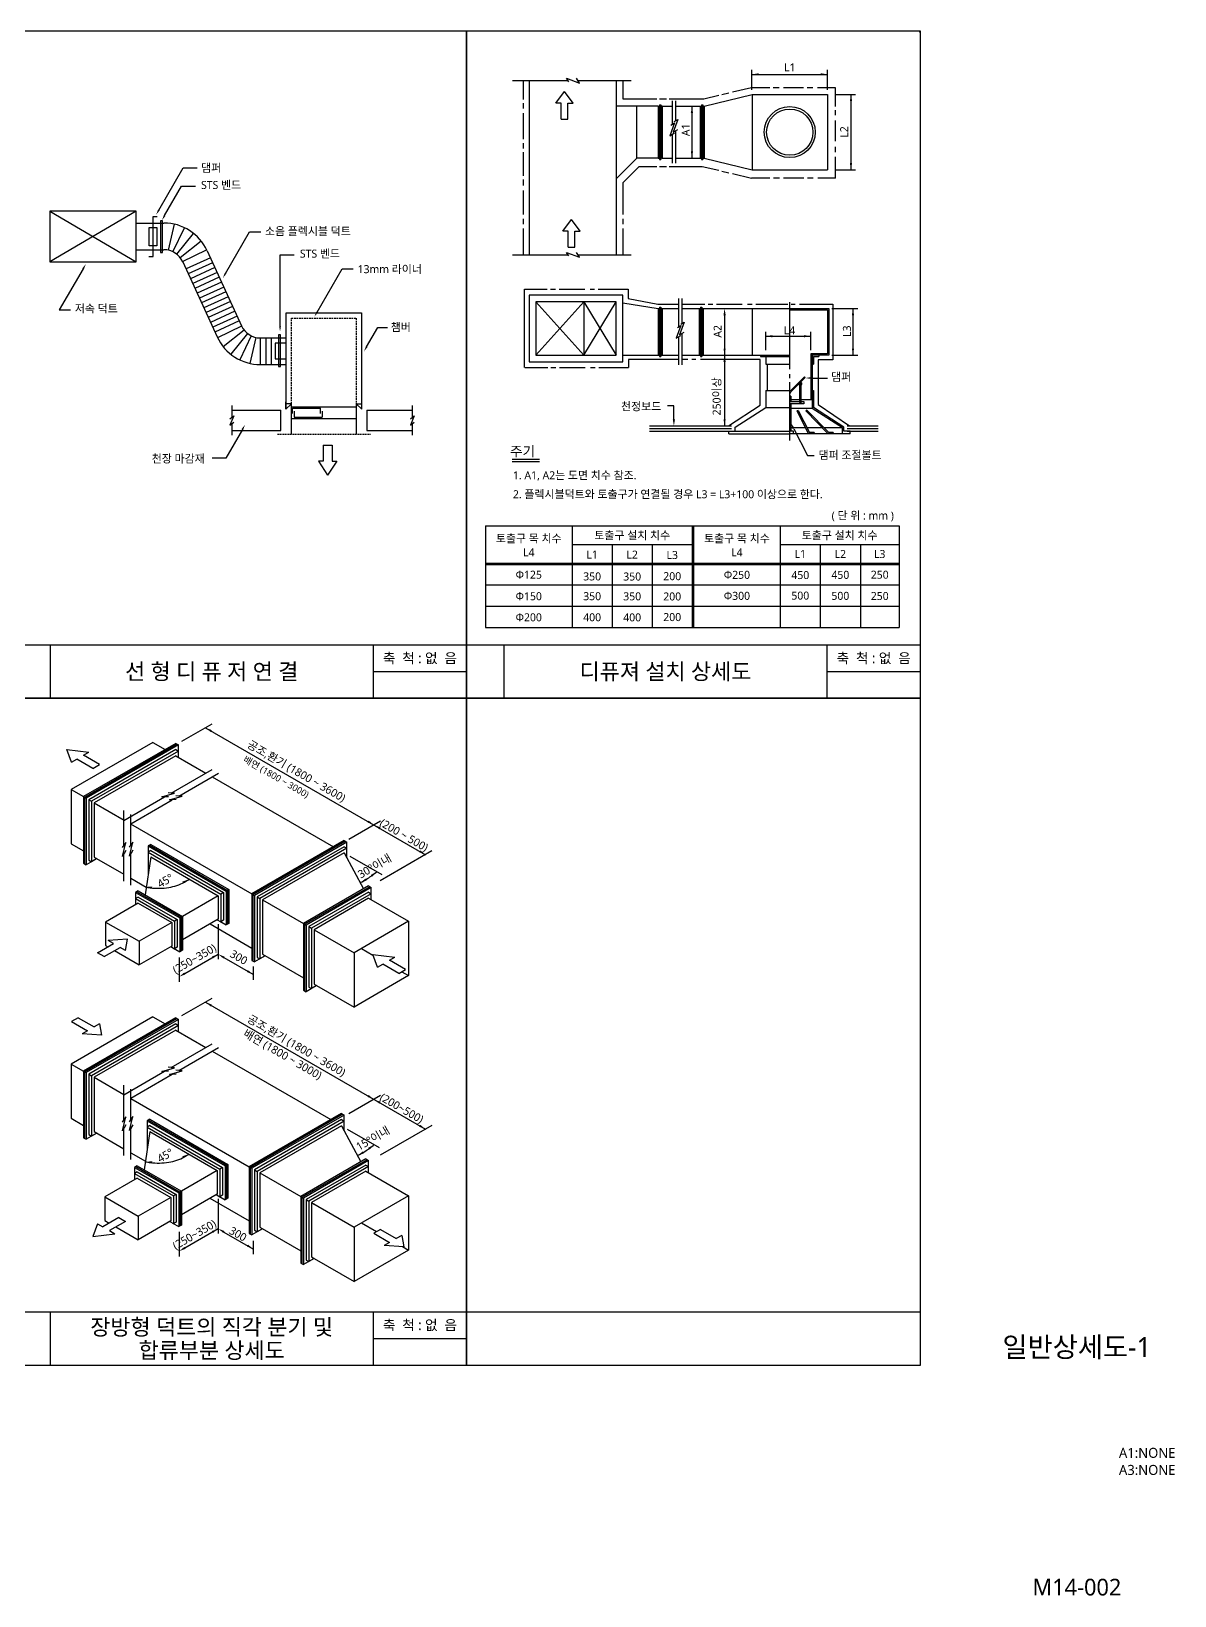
# Model space of a CAD drawing. Header units: millimetres. Extents: x 70076 to 74197, y 15592 to 16067.
# Drawn here: x 70489.9 to 70832.6, y 15598.2 to 16067.4 of the extents above; entities that cross this region are included whole.
import ezdxf
from ezdxf.enums import TextEntityAlignment as Align

# ---------------------------------------------------------------- set-up
doc = ezdxf.new("R2010")
doc.units = ezdxf.units.MM
doc.linetypes.add('DASHED', pattern=[0.75, 0.5, -0.25])
for name, color, linetype in [('10', 4, 'Continuous'), ('C', 4, 'Continuous'), ('G', 3, 'Continuous'), ('M', 6, 'Continuous'), ('MDET', 4, 'Continuous'), ('R', 1, 'Continuous'), ('TEXT', 2, 'Continuous'), ('Y', 2, 'Continuous')]:
    doc.layers.add(name, color=color, linetype=linetype)
doc.styles.add('sunjin', font='')
doc.styles.get('sunjin').set_extended_font_data('Malgun Gothic')

# ---------------------------------------------------------------- blocks, each defined once
blk = doc.blocks.new('BORDER')
for p, q in [((1, 1), (0, 1)), ((0, 1), (0, 0)), ((1, 0), (1, 1)), ((0, 0), (1, 0))]:
    blk.add_line(p, q)

msp = doc.modelspace()

# ---------------------------------------------------------------- linework, layer by layer
at = {"layer": '10'}
msp.add_point((70756.21, 16067.19), dxfattribs=at)
at = {"layer": 'C'}
for p, q in [((70633.98, 15938.37), (70642.19, 15938.37)), ((70484.37, 15883.36), (70500.37, 15883.36))]:
    msp.add_line(p, q, dxfattribs=at)
at = {"layer": 'C', "color": 4}
for p, q in [((70626.01, 15919), (70749.98, 15919)), ((70626.01, 15919), (70626.01, 15888.6)), ((70749.98, 15919), (70749.98, 15888.6)), ((70626.01, 15888.6), (70749.98, 15888.6)), ((70484.37, 15883.36), (70620.37, 15883.36)), ((70495.57, 15883.36), (70495.57, 15867.36)), ((70592.37, 15883.36), (70592.37, 15867.36)), ((70620.37, 15883.36), (70756.37, 15883.36)), ((70631.57, 15883.36), (70631.57, 15867.36)), ((70728.37, 15883.36), (70728.37, 15867.36)), ((70592.37, 15875.36), (70620.37, 15875.36)), ((70728.37, 15875.36), (70756.37, 15875.36)), ((70501.86, 15823.68), (70505.53, 15821.56)), ((70484.37, 15683.36), (70620.37, 15683.36)), ((70495.57, 15683.36), (70495.57, 15667.36)), ((70592.37, 15683.36), (70592.37, 15667.36)), ((70620.37, 15683.36), (70756.37, 15683.36)), ((70592.37, 15675.36), (70620.37, 15675.36))]:
    msp.add_line(p, q, dxfattribs=at)
at = {"layer": 'G', "color": 3}
for p, q in [((70647.12, 16045.84), (70649.72, 16049.34)), ((70648.72, 16045.84), (70647.12, 16045.84)), ((70648.72, 16041.04), (70648.72, 16045.84)), ((70652.32, 16045.84), (70649.72, 16049.34)), ((70650.72, 16045.84), (70652.32, 16045.84)), ((70650.72, 16041.04), (70650.72, 16045.84)), ((70678.2, 16045.35), (70678.2, 16028.89)), ((70678.2, 16045.35), (70678.6, 16045.35)), ((70678.6, 16045.35), (70678.6, 16028.89)), ((70690.73, 16045.35), (70690.73, 16028.89)), ((70690.73, 16045.35), (70691.13, 16045.35)), ((70691.13, 16045.35), (70691.13, 16028.89)), ((70648.72, 16041.04), (70650.72, 16041.04)), ((70677.8, 16044.95), (70677.8, 16029.29)), ((70677.8, 16044.95), (70678.2, 16044.95)), ((70679, 16044.95), (70679, 16029.29)), ((70690.33, 16044.95), (70690.33, 16029.29)), ((70691.13, 16044.95), (70691.53, 16044.95)), ((70691.53, 16044.95), (70691.53, 16029.29)), ((70678.2, 16028.89), (70678.6, 16028.89)), ((70690.73, 16028.89), (70691.13, 16028.89)), ((70691.13, 16029.29), (70691.53, 16029.29)), ((70525.26, 16003.05), (70525.26, 16008.55)), ((70525.26, 16008.55), (70527.49, 16008.55)), ((70526.4, 15999.85), (70526.4, 16011.85)), ((70526.4, 16011.85), (70527.6, 16011.85)), ((70527.49, 16008.55), (70527.49, 16003.05)), ((70528.63, 16010.5), (70528.63, 16001.05)), ((70529.26, 16010.5), (70528.63, 16010.5)), ((70529.26, 16001.05), (70529.26, 16010.5)), ((70531.04, 16001.7), (70532.82, 16009.5)), ((70532.36, 16001.24), (70535.83, 16008.45)), ((70649.23, 16007.44), (70651.83, 16010.94)), ((70654.43, 16007.44), (70651.83, 16010.94)), ((70533.53, 16000.5), (70538.52, 16006.75)), ((70534.52, 15999.51), (70540.77, 16004.5)), ((70650.83, 16007.44), (70649.23, 16007.44)), ((70650.83, 16002.64), (70650.83, 16007.44)), ((70652.83, 16002.64), (70652.83, 16007.44)), ((70652.83, 16007.44), (70654.43, 16007.44)), ((70525.09, 15999.85), (70526.4, 15999.85)), ((70527.49, 16003.05), (70525.26, 16003.05)), ((70528.63, 16001.05), (70529.26, 16001.05)), ((70535.26, 15998.34), (70542.46, 16001.81)), ((70543.57, 15999.4), (70536.3, 15996.07)), ((70650.83, 16002.64), (70652.83, 16002.64)), ((70544.24, 15997.94), (70536.96, 15994.61)), ((70544.9, 15996.49), (70537.63, 15993.16)), ((70545.57, 15995.04), (70538.3, 15991.7)), ((70546.24, 15993.58), (70538.96, 15990.25)), ((70546.9, 15992.13), (70539.63, 15988.79)), ((70547.57, 15990.67), (70540.3, 15987.34)), ((70548.23, 15989.22), (70540.96, 15985.89)), ((70548.9, 15987.76), (70541.63, 15984.43)), ((70549.57, 15986.31), (70542.29, 15982.98)), ((70550.23, 15984.85), (70542.96, 15981.52)), ((70641.15, 15970.21), (70655.51, 15986.21)), ((70641.15, 15986.21), (70655.51, 15970.21)), ((70655.51, 15986.21), (70665.15, 15970.21)), ((70655.51, 15970.21), (70665.15, 15986.21)), ((70678.2, 15984.61), (70678.2, 15969.81)), ((70678.2, 15984.61), (70678.6, 15984.61)), ((70678.6, 15984.61), (70678.6, 15969.81)), ((70690.46, 15984.61), (70690.46, 15969.81)), ((70690.46, 15984.61), (70690.86, 15984.61)), ((70690.86, 15984.61), (70690.86, 15969.81)), ((70550.9, 15983.4), (70543.63, 15980.07)), ((70551.57, 15981.94), (70544.29, 15978.61)), ((70552.23, 15980.49), (70544.96, 15977.16)), ((70677.8, 15984.21), (70677.8, 15970.21)), ((70677.8, 15984.21), (70678.2, 15984.21)), ((70679, 15984.21), (70679, 15970.21)), ((70690.06, 15984.21), (70690.06, 15970.21)), ((70690.06, 15984.21), (70690.46, 15984.21)), ((70691.26, 15984.21), (70691.26, 15970.21)), ((70717.16, 15984.21), (70728.9, 15984.21)), ((70717.16, 15983.81), (70728.5, 15983.81)), ((70728.5, 15983.81), (70728.5, 15970.61)), ((70728.9, 15984.21), (70728.9, 15970.21)), ((70552.95, 15978.93), (70545.74, 15975.46)), ((70553.69, 15977.75), (70547.44, 15972.76)), ((70554.67, 15976.76), (70549.69, 15970.51)), ((70555.85, 15976.02), (70552.38, 15968.82)), ((70557.17, 15975.56), (70555.38, 15967.77)), ((70558.55, 15975.41), (70558.55, 15967.41)), ((70560.15, 15975.41), (70560.15, 15967.41)), ((70561.75, 15975.41), (70561.75, 15967.41)), ((70563.98, 15976.31), (70563.98, 15966.85)), ((70564.6, 15976.31), (70563.98, 15976.31)), ((70564.6, 15966.85), (70564.6, 15976.31)), ((70566.31, 15973.81), (70562.96, 15973.81)), ((70562.96, 15973.81), (70562.96, 15969.11)), ((70723.5, 15970.61), (70723.5, 15956.84)), ((70728.5, 15970.61), (70723.5, 15970.61)), ((70562.96, 15969.11), (70566.11, 15969.11)), ((70563.98, 15966.85), (70564.6, 15966.85)), ((70678.2, 15969.81), (70678.6, 15969.81)), ((70690.46, 15969.81), (70690.86, 15969.81)), ((70708.41, 15970.21), (70708.41, 15969.81)), ((70708.41, 15969.81), (70717.16, 15969.81)), ((70728.9, 15970.21), (70723.5, 15970.21)), ((70723.9, 15970.21), (70723.9, 15954.27)), ((70723.9, 15967.54), (70724.3, 15967.54)), ((70724.3, 15969.81), (70724.3, 15967.54)), ((70724.3, 15969.81), (70725.9, 15969.81)), ((70725.9, 15970.21), (70725.9, 15969.81)), ((70717.45, 15959.54), (70721.64, 15963.74)), ((70717.57, 15959.23), (70721.86, 15963.53)), ((70720.18, 15961.33), (70719.92, 15961.59)), ((70720.25, 15956.01), (70720.25, 15961.64)), ((70720.76, 15961.91), (70720.5, 15962.17)), ((70720.65, 15956.01), (70720.65, 15961.64)), ((70721.64, 15963.74), (70721.86, 15963.53)), ((70717.56, 15957.96), (70717.16, 15957.96)), ((70717.16, 15956.33), (70720.25, 15956.33)), ((70717.56, 15957.96), (70717.56, 15956.33)), ((70720.25, 15956.84), (70717.56, 15956.84)), ((70723.5, 15956.84), (70720.65, 15956.84)), ((70720.65, 15956.33), (70721.48, 15956.33)), ((70721.48, 15956.33), (70721.48, 15955.63)), ((70723.9, 15956.84), (70723.5, 15956.84)), ((70723.9, 15959.68), (70724.3, 15959.68)), ((70724.3, 15959.68), (70724.3, 15954.49)), ((70721.48, 15955.63), (70717.16, 15955.63)), ((70717.56, 15955.63), (70717.56, 15947.4)), ((70723.9, 15954.27), (70717.56, 15954.27)), ((70719.73, 15953.68), (70719.37, 15953.51)), ((70719.37, 15953.51), (70722.84, 15946.59)), ((70719.73, 15953.68), (70723.09, 15946.99)), ((70722.34, 15953.78), (70722.04, 15953.51)), ((70722.04, 15953.51), (70728.76, 15946.59)), ((70722.34, 15953.78), (70728.94, 15946.99)), ((70733.07, 15948.45), (70723.9, 15954.27)), ((70733.47, 15948.67), (70724.3, 15954.49)), ((70718.37, 15947.4), (70717.16, 15947.4)), ((70721.96, 15948.45), (70717.56, 15948.45)), ((70718.37, 15946.59), (70718.37, 15947.4)), ((70727.06, 15948.45), (70722.41, 15948.45)), ((70724.56, 15946.99), (70723.09, 15946.99)), ((70724.56, 15946.99), (70724.56, 15946.59)), ((70733.07, 15948.45), (70727.6, 15948.45)), ((70730.24, 15946.99), (70728.94, 15946.99)), ((70730.24, 15946.99), (70730.24, 15946.59)), ((70733.07, 15946.59), (70733.07, 15948.45)), ((70733.47, 15947.41), (70733.47, 15948.67)), ((70735.36, 15947.41), (70733.47, 15947.41)), ((70735.36, 15946.59), (70735.36, 15947.41)), ((70735.36, 15946.59), (70717.16, 15946.59)), ((70533.19, 15853.81), (70505.53, 15837.84)), ((70533.99, 15853.35), (70506.33, 15837.38)), ((70533.19, 15853.81), (70533.99, 15853.35)), ((70533.99, 15851.44), (70533.99, 15853.35)), ((70501.96, 15848.16), (70500.56, 15851.97)), ((70500.56, 15851.97), (70507.16, 15851.16)), ((70501.96, 15848.16), (70503.56, 15849.08)), ((70508.36, 15846.31), (70503.56, 15849.08)), ((70505.56, 15850.24), (70507.16, 15851.16)), ((70510.36, 15847.46), (70505.56, 15850.24)), ((70533.19, 15851.96), (70507.13, 15836.92)), ((70533.99, 15851.5), (70507.93, 15836.46)), ((70533.19, 15850.11), (70508.73, 15836)), ((70533.19, 15851.96), (70533.99, 15851.5)), ((70533.99, 15849.65), (70533.99, 15851.5)), ((70508.36, 15846.31), (70510.36, 15847.46)), ((70505.53, 15837.84), (70506.33, 15837.38)), ((70505.53, 15837.84), (70505.53, 15817.87)), ((70506.33, 15837.38), (70506.33, 15817.41)), ((70507.13, 15836.92), (70507.13, 15818.79)), ((70507.13, 15836.92), (70507.93, 15836.46)), ((70507.93, 15836.46), (70507.93, 15818.33)), ((70508.73, 15836), (70508.73, 15819.72)), ((70525.69, 15823.49), (70524.89, 15823.03)), ((70524.89, 15823.03), (70524.89, 15821.18)), ((70524.89, 15823.03), (70548.32, 15809.5)), ((70525.69, 15821.64), (70524.89, 15821.18)), ((70524.89, 15821.18), (70524.89, 15814.22)), ((70524.89, 15821.18), (70546.72, 15808.58)), ((70525.69, 15823.49), (70549.12, 15809.97)), ((70525.69, 15821.64), (70547.52, 15809.04)), ((70583.67, 15824.66), (70556.02, 15808.69)), ((70584.47, 15824.2), (70556.82, 15808.23)), ((70583.67, 15822.81), (70557.62, 15807.77)), ((70584.47, 15822.35), (70558.42, 15807.31)), ((70583.67, 15820.97), (70559.22, 15806.85)), ((70583.67, 15824.66), (70584.47, 15824.2)), ((70583.67, 15822.81), (70584.47, 15822.35)), ((70584.47, 15822.29), (70584.47, 15824.2)), ((70584.47, 15819.48), (70584.47, 15822.35)), ((70505.53, 15817.87), (70506.33, 15817.41)), ((70509.13, 15819.02), (70506.33, 15817.41)), ((70507.13, 15818.79), (70507.93, 15818.33)), ((70509.53, 15819.25), (70507.93, 15818.33)), ((70525.69, 15819.8), (70545.92, 15808.12)), ((70591, 15811.04), (70571.48, 15799.77)), ((70591, 15811.04), (70591.8, 15810.57)), ((70521.94, 15809.56), (70521.14, 15809.09)), ((70521.14, 15809.09), (70521.14, 15807.25)), ((70521.14, 15809.09), (70534.38, 15801.45)), ((70521.94, 15807.71), (70521.14, 15807.25)), ((70521.14, 15807.25), (70521.14, 15805.4)), ((70521.14, 15807.25), (70532.78, 15800.53)), ((70521.94, 15809.56), (70535.18, 15801.92)), ((70521.94, 15807.71), (70533.58, 15800.99)), ((70545.92, 15808.12), (70545.92, 15801.08)), ((70547.52, 15809.04), (70546.72, 15808.58)), ((70546.72, 15808.58), (70546.72, 15800.28)), ((70547.52, 15809.04), (70547.52, 15800.74)), ((70549.12, 15809.97), (70548.32, 15809.5)), ((70548.32, 15809.5), (70548.32, 15799.35)), ((70549.12, 15809.97), (70549.12, 15799.81)), ((70556.02, 15808.69), (70556.02, 15788.72)), ((70556.02, 15808.69), (70556.82, 15808.23)), ((70556.82, 15808.23), (70556.82, 15788.26)), ((70557.62, 15807.77), (70558.42, 15807.31)), ((70557.62, 15807.77), (70557.62, 15789.64)), ((70558.42, 15807.31), (70558.42, 15789.18)), ((70559.22, 15806.85), (70559.22, 15790.57)), ((70591.8, 15810.57), (70572.28, 15799.31)), ((70591, 15809.19), (70573.08, 15798.84)), ((70591.8, 15808.73), (70573.88, 15798.38)), ((70591, 15807.34), (70574.68, 15797.92)), ((70591, 15809.19), (70591.8, 15808.73)), ((70591.8, 15808.66), (70591.8, 15810.57)), ((70591.8, 15806.88), (70591.8, 15808.73)), ((70521.94, 15805.86), (70531.98, 15800.07)), ((70535.18, 15801.92), (70534.38, 15801.45)), ((70534.38, 15801.45), (70534.38, 15791.3)), ((70535.18, 15801.92), (70535.18, 15791.76)), ((70531.98, 15800.07), (70531.98, 15793.03)), ((70533.58, 15800.99), (70532.78, 15800.53)), ((70532.78, 15800.53), (70532.78, 15792.23)), ((70533.58, 15800.99), (70533.58, 15792.69)), ((70545.63, 15800.91), (70546.72, 15800.28)), ((70546.43, 15800.44), (70548.32, 15799.35)), ((70547.52, 15800.74), (70546.72, 15800.28)), ((70549.12, 15799.81), (70548.32, 15799.35)), ((70571.48, 15799.77), (70572.28, 15799.31)), ((70571.48, 15799.77), (70571.48, 15779.79)), ((70572.28, 15799.31), (70572.28, 15779.33)), ((70573.08, 15798.84), (70573.08, 15780.72)), ((70573.08, 15798.84), (70573.88, 15798.38)), ((70573.88, 15798.38), (70573.88, 15780.25)), ((70574.68, 15797.92), (70574.68, 15781.64)), ((70509.73, 15791), (70514.52, 15793.77)), ((70511.73, 15789.85), (70516.52, 15792.62)), ((70518.72, 15795.04), (70512.92, 15794.69)), ((70514.52, 15793.77), (70512.92, 15794.69)), ((70518.12, 15791.69), (70516.52, 15792.62)), ((70518.12, 15791.69), (70518.72, 15795.04)), ((70531.68, 15792.86), (70532.78, 15792.23)), ((70532.48, 15792.4), (70534.38, 15791.3)), ((70533.58, 15792.69), (70532.78, 15792.23)), ((70511.73, 15789.85), (70509.73, 15791)), ((70535.18, 15791.76), (70534.38, 15791.3)), ((70556.02, 15788.72), (70556.82, 15788.26)), ((70559.62, 15789.87), (70556.82, 15788.26)), ((70557.62, 15789.64), (70558.42, 15789.18)), ((70560.02, 15790.1), (70558.42, 15789.18)), ((70592.24, 15790.48), (70598.84, 15789.68)), ((70593.64, 15786.67), (70592.24, 15790.48)), ((70593.64, 15786.67), (70595.24, 15787.6)), ((70600.04, 15784.83), (70595.24, 15787.6)), ((70597.24, 15788.75), (70598.84, 15789.68)), ((70602.04, 15785.98), (70597.24, 15788.75)), ((70600.04, 15784.83), (70602.04, 15785.98)), ((70571.48, 15779.79), (70572.28, 15779.33)), ((70575.08, 15780.95), (70572.28, 15779.33)), ((70573.08, 15780.72), (70573.88, 15780.25)), ((70575.48, 15781.18), (70573.88, 15780.25)), ((70503.96, 15771.52), (70501.96, 15770.37)), ((70501.96, 15770.37), (70506.75, 15767.6)), ((70503.96, 15771.52), (70508.75, 15768.75)), ((70533.19, 15771.5), (70505.53, 15755.53)), ((70533.99, 15771.04), (70506.33, 15755.07)), ((70533.19, 15769.65), (70507.13, 15754.61)), ((70533.99, 15769.19), (70507.93, 15754.15)), ((70510.35, 15769.68), (70508.75, 15768.75)), ((70510.35, 15769.68), (70510.95, 15766.33)), ((70533.19, 15771.5), (70533.99, 15771.04)), ((70533.19, 15769.65), (70533.99, 15769.19)), ((70533.99, 15769.13), (70533.99, 15771.04)), ((70533.99, 15767.34), (70533.99, 15769.19)), ((70506.75, 15767.6), (70505.15, 15766.68)), ((70510.95, 15766.33), (70505.15, 15766.68)), ((70533.19, 15767.81), (70508.73, 15753.69)), ((70505.53, 15755.53), (70505.53, 15735.56)), ((70505.53, 15755.53), (70506.33, 15755.07)), ((70506.33, 15755.07), (70506.33, 15735.1)), ((70507.13, 15754.61), (70507.93, 15754.15)), ((70507.13, 15754.61), (70507.13, 15736.48)), ((70507.93, 15754.15), (70507.93, 15736.02)), ((70508.73, 15753.69), (70508.73, 15737.41)), ((70525.42, 15741.06), (70524.62, 15740.59)), ((70524.62, 15740.59), (70548.05, 15727.07)), ((70524.62, 15740.59), (70524.62, 15738.75)), ((70525.42, 15741.06), (70548.85, 15727.53)), ((70582.87, 15742.81), (70555.22, 15726.85)), ((70583.67, 15742.35), (70556.02, 15726.38)), ((70582.87, 15740.97), (70556.82, 15725.92)), ((70583.67, 15740.5), (70557.62, 15725.46)), ((70583.67, 15740.44), (70583.67, 15742.35)), ((70583.67, 15737.63), (70583.67, 15740.5)), ((70509.13, 15736.71), (70506.33, 15735.1)), ((70507.13, 15736.48), (70507.93, 15736.02)), ((70509.53, 15736.94), (70507.93, 15736.02)), ((70525.42, 15739.21), (70524.62, 15738.75)), ((70524.62, 15738.75), (70546.45, 15726.15)), ((70524.62, 15738.75), (70524.62, 15731.79)), ((70525.42, 15739.21), (70547.25, 15726.61)), ((70525.42, 15737.36), (70545.65, 15725.68)), ((70582.87, 15739.12), (70558.42, 15725)), ((70505.53, 15735.56), (70506.33, 15735.1)), ((70521.67, 15727.12), (70520.87, 15726.66)), ((70520.87, 15726.66), (70534.1, 15719.02)), ((70520.87, 15726.66), (70520.87, 15724.81)), ((70521.67, 15727.12), (70534.9, 15719.48)), ((70547.25, 15726.61), (70546.45, 15726.15)), ((70547.25, 15726.61), (70547.25, 15718.3)), ((70548.85, 15727.53), (70548.05, 15727.07)), ((70548.05, 15727.07), (70548.05, 15716.92)), ((70548.85, 15727.53), (70548.85, 15717.38)), ((70555.22, 15726.85), (70556.02, 15726.38)), ((70555.22, 15726.85), (70555.22, 15706.87)), ((70556.02, 15726.38), (70556.02, 15706.41)), ((70590.2, 15729.19), (70570.68, 15717.92)), ((70591, 15728.73), (70571.48, 15717.46)), ((70590.2, 15727.34), (70572.28, 15717)), ((70591, 15726.88), (70573.08, 15716.53)), ((70590.2, 15729.19), (70591, 15728.73)), ((70590.2, 15727.34), (70591, 15726.88)), ((70591, 15726.82), (70591, 15728.73)), ((70591, 15725.03), (70591, 15726.88)), ((70521.67, 15725.27), (70520.87, 15724.81)), ((70520.87, 15724.81), (70532.5, 15718.1)), ((70520.87, 15724.81), (70520.87, 15722.96)), ((70521.67, 15725.27), (70533.3, 15718.56)), ((70521.67, 15723.43), (70531.7, 15717.63)), ((70545.65, 15725.68), (70545.65, 15718.64)), ((70546.45, 15726.15), (70546.45, 15717.84)), ((70556.82, 15725.92), (70556.82, 15707.8)), ((70556.82, 15725.92), (70557.62, 15725.46)), ((70557.62, 15725.46), (70557.62, 15707.33)), ((70558.42, 15725), (70558.42, 15708.72)), ((70590.2, 15725.49), (70573.88, 15716.07)), ((70531.7, 15717.63), (70531.7, 15710.59)), ((70531.7, 15717.63), (70531.7, 15710.59)), ((70533.3, 15718.56), (70532.5, 15718.1)), ((70532.5, 15718.1), (70532.5, 15709.79)), ((70533.3, 15718.56), (70533.3, 15710.25)), ((70534.9, 15719.48), (70534.1, 15719.02)), ((70534.1, 15719.02), (70534.1, 15708.87)), ((70534.9, 15719.48), (70534.9, 15709.33)), ((70545.35, 15718.47), (70546.45, 15717.84)), ((70546.15, 15718.01), (70548.05, 15716.92)), ((70547.25, 15718.3), (70546.45, 15717.84)), ((70548.85, 15717.38), (70548.05, 15716.92)), ((70570.68, 15717.92), (70570.68, 15697.94)), ((70570.68, 15717.92), (70571.48, 15717.46)), ((70571.48, 15717.46), (70571.48, 15697.48)), ((70572.28, 15717), (70573.08, 15716.53)), ((70572.28, 15717), (70572.28, 15698.87)), ((70573.08, 15716.53), (70573.08, 15698.41)), ((70573.88, 15716.07), (70574.68, 15715.61)), ((70573.88, 15716.07), (70573.88, 15699.79)), ((70509.73, 15709.76), (70508.33, 15705.94)), ((70509.73, 15709.76), (70511.33, 15708.83)), ((70516.13, 15711.6), (70511.33, 15708.83)), ((70518.13, 15710.45), (70513.33, 15707.68)), ((70513.33, 15707.68), (70514.93, 15706.75)), ((70516.13, 15711.6), (70518.13, 15710.45)), ((70531.41, 15710.42), (70532.5, 15709.79)), ((70532.21, 15709.96), (70534.1, 15708.87)), ((70533.3, 15710.25), (70532.5, 15709.79)), ((70534.9, 15709.33), (70534.1, 15708.87)), ((70558.82, 15708.03), (70556.02, 15706.41)), ((70556.82, 15707.8), (70557.62, 15707.33)), ((70559.22, 15708.26), (70557.62, 15707.33)), ((70594.52, 15708.05), (70592.52, 15706.9)), ((70594.52, 15708.05), (70599.31, 15705.29)), ((70508.33, 15705.94), (70514.93, 15706.75)), ((70555.22, 15706.87), (70556.02, 15706.41)), ((70592.52, 15706.9), (70597.31, 15704.13)), ((70597.31, 15704.13), (70595.71, 15703.21)), ((70601.51, 15702.86), (70595.71, 15703.21)), ((70600.91, 15706.21), (70599.31, 15705.29)), ((70600.91, 15706.21), (70601.51, 15702.86)), ((70574.28, 15699.1), (70571.48, 15697.48)), ((70572.28, 15698.87), (70573.08, 15698.41)), ((70574.68, 15699.33), (70573.08, 15698.41)), ((70573.88, 15699.79), (70574.68, 15699.33)), ((70570.68, 15697.94), (70571.48, 15697.48))]:
    msp.add_line(p, q, dxfattribs=at)
at = {"layer": 'G'}
for p, q in [((70679, 16044.95), (70678.6, 16044.95)), ((70677.8, 16029.29), (70678.2, 16029.29)), ((70679, 16029.29), (70678.6, 16029.29)), ((70566.2, 15954.08), (70566.2, 15956.28)), ((70589.01, 15954.08), (70589.01, 15956.28)), ((70567.91, 15955.65), (70566.2, 15954.08)), ((70567.91, 15955.65), (70566.31, 15955.65)), ((70567.91, 15954.69), (70587.3, 15954.69)), ((70568.24, 15954.3), (70576.63, 15954.3)), ((70568.24, 15952.75), (70568.24, 15954.3)), ((70568.67, 15953.43), (70568.67, 15951.67)), ((70568.67, 15951.67), (70577.06, 15951.67)), ((70576.63, 15952.75), (70576.63, 15954.3)), ((70577.06, 15953.43), (70577.06, 15951.67)), ((70587.3, 15955.65), (70589.01, 15954.08)), ((70587.3, 15955.65), (70588.9, 15955.65)), ((70567.91, 15951.23), (70587.3, 15951.23)), ((70577.35, 15943.23), (70580.09, 15943.23)), ((70577.35, 15943.23), (70577.35, 15938.47)), ((70580.09, 15943.23), (70580.09, 15938.47)), ((70575.98, 15938.47), (70578.72, 15934.26)), ((70577.35, 15938.47), (70575.98, 15938.47)), ((70581.47, 15938.47), (70578.72, 15934.26)), ((70580.09, 15938.47), (70581.47, 15938.47)), ((70521.94, 15805.86), (70531.98, 15800.07)), ((70531.98, 15800.07), (70531.98, 15793.03)), ((70582.87, 15742.81), (70583.67, 15742.35)), ((70582.87, 15740.97), (70583.67, 15740.5)), ((70521.67, 15723.43), (70531.7, 15717.63))]:
    msp.add_line(p, q, dxfattribs=at)
at = {"layer": 'G', "linetype": 'DASHED'}
for p, q in [((70567.91, 15955.65), (70567.91, 15981.29)), ((70567.91, 15981.29), (70587.3, 15981.29)), ((70587.3, 15981.29), (70587.3, 15955.65)), ((70563.66, 15946.52), (70591.55, 15946.52))]:
    msp.add_line(p, q, dxfattribs=at)
at = {"layer": 'G', "color": 3}
for centre, radius, start, end in [((70720.45, 15961.64), 0.409, 221.3296, 240.7641), ((70720.45, 15961.64), 0.2, 0, 180), ((70720.45, 15961.64), 0.409, 299.2359, 49.1786), ((70717.16, 15959.25), 0.41, 270, 90), ((70720.45, 15956.01), 0.2, 180, 0)]:
    msp.add_arc(centre, radius, start, end, dxfattribs=at)
at = {"layer": 'M', "color": 6}
for p, q in [((70639.11, 16052.55), (70639.11, 16000.36)), ((70665.15, 16052.55), (70665.15, 16000.36)), ((70691.53, 16044.95), (70705.92, 16048.42)), ((70705.92, 16048.42), (70705.92, 16025.81)), ((70705.92, 16048.42), (70728.53, 16048.42)), ((70728.53, 16048.42), (70728.53, 16025.81)), ((70679, 16044.95), (70681.98, 16044.95)), ((70682.99, 16044.95), (70690.73, 16044.95)), ((70679, 16029.29), (70681.98, 16029.29)), ((70682.99, 16029.29), (70690.73, 16029.29)), ((70691.53, 16029.29), (70705.92, 16025.81)), ((70705.92, 16025.81), (70728.53, 16025.81)), ((70667.15, 15988.21), (70639.15, 15988.21)), ((70639.15, 15988.21), (70639.15, 15968.21)), ((70665.15, 15986.21), (70641.15, 15986.21)), ((70641.15, 15986.21), (70641.15, 15970.21)), ((70655.51, 15986.21), (70655.51, 15970.21)), ((70665.15, 15970.21), (70665.15, 15986.21)), ((70667.15, 15968.21), (70667.15, 15988.21)), ((70667.15, 15985.9), (70677.8, 15984.21)), ((70678.6, 15984.21), (70683.9, 15984.21)), ((70684.91, 15984.21), (70690.46, 15984.21)), ((70690.86, 15984.21), (70717.16, 15984.21)), ((70705.91, 15984.21), (70705.91, 15970.21)), ((70639.15, 15968.21), (70667.15, 15968.21)), ((70641.15, 15970.21), (70665.15, 15970.21)), ((70667.15, 15970.21), (70678.2, 15970.21)), ((70678.6, 15970.21), (70683.9, 15970.21)), ((70684.91, 15970.21), (70690.46, 15970.21)), ((70690.86, 15970.21), (70717.16, 15970.21)), ((70710.01, 15969.81), (70710.01, 15967.54)), ((70710.01, 15967.54), (70717.16, 15967.54)), ((70710.41, 15967.54), (70710.41, 15959.68)), ((70710.01, 15959.68), (70710.01, 15954.49)), ((70710.01, 15959.68), (70717.16, 15959.68)), ((70700.84, 15948.67), (70710.01, 15954.49)), ((70710.01, 15954.49), (70717.16, 15954.49)), ((70698.96, 15947.41), (70717.16, 15947.41)), ((70698.96, 15946.59), (70698.96, 15947.41)), ((70700.84, 15947.41), (70700.84, 15948.67)), ((70698.96, 15946.59), (70717.16, 15946.59)), ((70526.32, 15854.08), (70501.86, 15839.96)), ((70526.32, 15854.08), (70529.99, 15851.96)), ((70533.19, 15850.11), (70542.23, 15844.9)), ((70544.13, 15843.8), (70580.47, 15822.81)), ((70501.86, 15839.96), (70505.53, 15837.84)), ((70501.86, 15839.96), (70501.86, 15823.68)), ((70508.73, 15836), (70517.77, 15830.78)), ((70519.67, 15829.68), (70556.02, 15808.69)), ((70583.67, 15820.97), (70589.48, 15810.16)), ((70508.73, 15819.72), (70517.64, 15814.57)), ((70525.69, 15819.8), (70524.05, 15808.34)), ((70519.74, 15813.36), (70524.38, 15810.68)), ((70545.92, 15808.12), (70535.18, 15801.92)), ((70559.22, 15806.85), (70571.48, 15799.77)), ((70591, 15807.34), (70602.95, 15800.44)), ((70521.94, 15805.86), (70512.19, 15800.23)), ((70512.19, 15800.23), (70512.19, 15793.19)), ((70512.19, 15800.23), (70522.22, 15794.44)), ((70531.98, 15800.07), (70522.22, 15794.44)), ((70545.92, 15801.08), (70535.18, 15794.87)), ((70543.47, 15799.66), (70556.02, 15792.41)), ((70574.68, 15797.92), (70586.63, 15791.02)), ((70602.95, 15800.44), (70586.63, 15791.02)), ((70602.95, 15800.44), (70602.95, 15784.16)), ((70512.19, 15793.19), (70512.85, 15792.8)), ((70522.22, 15794.44), (70522.22, 15787.39)), ((70531.98, 15793.03), (70522.22, 15787.39)), ((70588.85, 15792.3), (70592.31, 15790.3)), ((70514.85, 15791.65), (70522.22, 15787.39)), ((70559.22, 15790.57), (70571.48, 15783.49)), ((70586.63, 15791.02), (70586.63, 15774.74)), ((70602.95, 15784.16), (70586.63, 15774.74)), ((70600.92, 15785.33), (70602.95, 15784.16)), ((70574.68, 15781.64), (70586.63, 15774.74)), ((70526.32, 15771.77), (70501.86, 15757.65)), ((70526.32, 15771.77), (70529.99, 15769.65)), ((70533.19, 15767.81), (70542.23, 15762.59)), ((70544.13, 15761.49), (70579.67, 15740.97)), ((70501.86, 15757.65), (70505.53, 15755.53)), ((70501.86, 15757.65), (70501.86, 15741.37)), ((70508.73, 15753.69), (70517.64, 15748.54)), ((70519.74, 15747.33), (70555.22, 15726.85)), ((70501.86, 15741.37), (70505.53, 15739.25)), ((70508.73, 15737.41), (70517.64, 15732.26)), ((70525.42, 15737.36), (70523.77, 15725.91)), ((70582.87, 15739.12), (70588.68, 15728.31)), ((70519.74, 15731.05), (70524.15, 15728.5)), ((70521.67, 15723.43), (70511.91, 15717.79)), ((70545.65, 15725.68), (70534.9, 15719.48)), ((70558.42, 15725), (70570.68, 15717.92)), ((70590.2, 15725.49), (70602.95, 15718.13)), ((70511.91, 15717.79), (70521.95, 15712)), ((70511.91, 15717.79), (70511.91, 15710.75)), ((70531.7, 15717.63), (70521.95, 15712)), ((70545.65, 15718.64), (70534.9, 15712.44)), ((70543.44, 15717.37), (70555.22, 15710.57)), ((70602.95, 15718.13), (70586.63, 15708.71)), ((70602.95, 15718.13), (70602.95, 15701.85)), ((70573.88, 15716.07), (70586.63, 15708.71)), ((70511.91, 15710.75), (70513.28, 15709.96)), ((70515.28, 15708.81), (70521.95, 15704.96)), ((70521.95, 15712), (70521.95, 15704.96)), ((70531.7, 15710.59), (70521.95, 15704.96)), ((70558.42, 15708.72), (70570.68, 15701.64)), ((70586.63, 15708.71), (70586.63, 15692.43)), ((70588.85, 15709.99), (70593.36, 15707.39)), ((70601.16, 15702.88), (70602.95, 15701.85)), ((70574.68, 15699.33), (70586.63, 15692.43)), ((70602.95, 15701.85), (70586.63, 15692.43))]:
    msp.add_line(p, q, dxfattribs=at)
at = {"layer": 'M'}
for p, q in [((70677.8, 16044.95), (70665.15, 16044.95)), ((70671.36, 16029.29), (70671.36, 16044.95)), ((70671.36, 16029.29), (70665.15, 16023.07)), ((70677.8, 16029.29), (70671.36, 16029.29)), ((70495.45, 16013.44), (70495.45, 15998.26)), ((70521.29, 16013.44), (70495.45, 16013.44)), ((70521.29, 15998.26), (70521.29, 16013.44)), ((70521.29, 16009.85), (70529.66, 16009.85)), ((70521.29, 16001.85), (70529.66, 16001.85)), ((70542.58, 16001.56), (70552.9, 15979.03)), ((70495.45, 15998.26), (70521.29, 15998.26)), ((70535.31, 15998.23), (70545.63, 15975.7)), ((70566.31, 15954.58), (70566.31, 15982.89)), ((70566.31, 15982.89), (70588.9, 15982.89)), ((70588.9, 15982.89), (70588.9, 15954.38)), ((70558.55, 15975.41), (70566.31, 15975.41)), ((70558.55, 15967.41), (70566.31, 15967.41)), ((70717.16, 15958.82), (70717.17, 15958.84)), ((70567.91, 15946.52), (70567.91, 15955.65)), ((70587.3, 15955.65), (70587.3, 15946.52))]:
    msp.add_line(p, q, dxfattribs=at)
for centre, radius, start, end in [((70529.66, 15995.64), 14.21, 24.611, 90), ((70529.66, 15995.64), 6.21, 24.611, 90), ((70558.55, 15981.62), 14.21, 204.611, 270), ((70558.55, 15981.62), 6.21, 204.611, 270)]:
    msp.add_arc(centre, radius, start, end, dxfattribs=at)
at = {"layer": 'R'}
for p, q in [((70521.29, 16013.44), (70495.45, 15998.26)), ((70495.45, 16013.44), (70521.29, 15998.26))]:
    msp.add_line(p, q, dxfattribs=at)
at = {"layer": 'Y', "color": 2}
for p, q in [((70705.9, 16049.77), (70705.9, 16055.82)), ((70728.51, 16049.77), (70728.51, 16055.82)), ((70634.12, 16052.55), (70650.76, 16052.55)), ((70637.31, 16052.55), (70637.31, 16046.9)), ((70650.34, 16053.25), (70654.17, 16051.79)), ((70650.98, 16052.18), (70650.34, 16053.25)), ((70654.17, 16051.79), (70653.35, 16053.25)), ((70653.74, 16052.55), (70669.71, 16052.55)), ((70667.27, 16047.01), (70667.27, 16052.55)), ((70705.71, 16050.41), (70700.06, 16049.07)), ((70711.21, 16050.41), (70705.71, 16050.41)), ((70705.9, 16054.44), (70728.51, 16054.44)), ((70714.05, 16050.41), (70712.23, 16050.41)), ((70721.33, 16050.41), (70715.31, 16050.41)), ((70724.18, 16050.41), (70722.47, 16050.41)), ((70730.97, 16050.41), (70725.54, 16050.41)), ((70730.97, 16044.85), (70730.97, 16050.41)), ((70637.31, 16045.77), (70637.31, 16044.18)), ((70677.42, 16047.01), (70667.27, 16047.01)), ((70680.24, 16047.01), (70678.23, 16047.01)), ((70691.42, 16047.01), (70681.05, 16047.01)), ((70681.98, 16046.51), (70681.98, 16039.45)), ((70682.99, 16046.51), (70682.99, 16040.48)), ((70695.92, 16048.08), (70691.42, 16047.01)), ((70698.92, 16048.8), (70696.9, 16048.32)), ((70730.91, 16048.42), (70736.95, 16048.42)), ((70735.57, 16048.42), (70735.57, 16025.81)), ((70637.31, 16042.81), (70637.31, 16034.97)), ((70683.68, 16040.9), (70682.23, 16037.07)), ((70682.62, 16040.26), (70683.68, 16040.9)), ((70687.91, 16044.89), (70687.91, 16029.33)), ((70730.97, 16042.23), (70730.97, 16043.71)), ((70682.68, 16039.86), (70681.23, 16036.04)), ((70681.23, 16036.04), (70682.68, 16036.86)), ((70681.62, 16039.23), (70682.68, 16039.86)), ((70681.98, 16036.47), (70681.98, 16027.82)), ((70682.23, 16037.07), (70683.68, 16037.89)), ((70682.99, 16037.5), (70682.99, 16027.85)), ((70730.97, 16034.38), (70730.97, 16040.64)), ((70637.31, 16033.83), (70637.31, 16032.24)), ((70730.97, 16031.09), (70730.97, 16032.68)), ((70637.31, 16031.1), (70637.31, 16024.05)), ((70672.11, 16026.83), (70677.42, 16026.83)), ((70678.23, 16026.83), (70680.24, 16026.83)), ((70681.05, 16026.83), (70691, 16026.83)), ((70691, 16026.83), (70695.92, 16025.66)), ((70730.97, 16023.31), (70730.97, 16029.72)), ((70528.13, 16013.74), (70535.41, 16026.36)), ((70535.41, 16026.36), (70539.65, 16026.36)), ((70637.31, 16022.91), (70637.31, 16021.09)), ((70667.27, 16012.46), (70667.27, 16021.99)), ((70696.9, 16025.42), (70698.92, 16024.95)), ((70700.06, 16024.67), (70705.78, 16023.31)), ((70711.28, 16023.31), (70705.78, 16023.31)), ((70714.13, 16023.31), (70712.31, 16023.31)), ((70721.4, 16023.31), (70715.38, 16023.31)), ((70724.25, 16023.31), (70722.54, 16023.31)), ((70730.97, 16023.31), (70725.61, 16023.31)), ((70730.91, 16025.81), (70736.95, 16025.81)), ((70529.87, 16012.09), (70534.89, 16020.88)), ((70534.89, 16020.88), (70539.13, 16020.88)), ((70637.31, 16019.61), (70637.31, 16012.46)), ((70637.31, 16011.09), (70637.31, 16009.5)), ((70637.31, 16008.25), (70637.31, 16000.27)), ((70667.27, 16009.5), (70667.27, 16011.09)), ((70667.27, 16000.36), (70667.27, 16008.25)), ((70548.11, 15994.74), (70555.34, 16007.26)), ((70555.34, 16007.26), (70558.67, 16007.26)), ((70564.46, 15978.89), (70564.5, 16000.28)), ((70564.5, 16000.28), (70568.74, 16000.28)), ((70634.12, 16000.36), (70650.76, 16000.36)), ((70650.34, 16001.06), (70654.17, 15999.6)), ((70650.98, 15999.99), (70650.34, 16001.06)), ((70654.17, 15999.6), (70653.35, 16001.06)), ((70653.74, 16000.36), (70669.71, 16000.36)), ((70505.45, 15996.16), (70498.3, 15983.78)), ((70575.57, 15983.15), (70583.05, 15996.12)), ((70583.05, 15996.12), (70586.4, 15996.12)), ((70637.72, 15966.54), (70637.72, 15989.99)), ((70637.72, 15989.99), (70644.55, 15989.99)), ((70645.53, 15989.99), (70647, 15989.99)), ((70648.1, 15989.99), (70655.8, 15989.99)), ((70657.39, 15989.99), (70658.74, 15989.99)), ((70659.84, 15989.99), (70668.76, 15989.99)), ((70668.76, 15989.99), (70668.76, 15987.24)), ((70668.76, 15987.24), (70677.7, 15985.57)), ((70677.7, 15985.57), (70683.9, 15985.57)), ((70683.9, 15987.25), (70683.9, 15978.71)), ((70684.91, 15987.25), (70684.91, 15979.74)), ((70684.91, 15985.57), (70691.74, 15985.57)), ((70692.72, 15985.57), (70694.18, 15985.57)), ((70695.28, 15985.57), (70702.99, 15985.57)), ((70704.58, 15985.57), (70705.93, 15985.57)), ((70707.03, 15985.57), (70716.61, 15985.57)), ((70717.16, 15986.12), (70717.16, 15966.05)), ((70717.66, 15985.57), (70718.85, 15985.57)), ((70720.18, 15985.57), (70730.14, 15985.57)), ((70730.14, 15985.57), (70730.14, 15968.84)), ((70498.3, 15983.78), (70501.69, 15983.78)), ((70685.6, 15980.16), (70684.15, 15976.33)), ((70684.54, 15979.52), (70685.6, 15980.16)), ((70697.69, 15982.18), (70697.69, 15949.02)), ((70729.87, 15984.21), (70737.62, 15984.21)), ((70736.16, 15984.21), (70736.16, 15970.21)), ((70590.41, 15972.74), (70593.75, 15978.53)), ((70593.75, 15978.53), (70596.66, 15978.53)), ((70684.6, 15979.12), (70683.14, 15975.3)), ((70683.14, 15975.3), (70684.6, 15976.12)), ((70683.54, 15978.49), (70684.6, 15979.12)), ((70683.9, 15975.73), (70683.9, 15967.3)), ((70684.15, 15976.33), (70685.6, 15977.15)), ((70684.91, 15976.76), (70684.91, 15967.33)), ((70710.01, 15971.77), (70710.01, 15977.22)), ((70710.01, 15975.91), (70723.5, 15975.91)), ((70723.5, 15971.77), (70723.5, 15977.22)), ((70637.84, 15966.54), (70644.67, 15966.54)), ((70645.65, 15966.54), (70647.12, 15966.54)), ((70648.22, 15966.54), (70655.92, 15966.54)), ((70657.51, 15966.54), (70658.86, 15966.54)), ((70659.96, 15966.54), (70668.87, 15966.54)), ((70683.9, 15968.89), (70668.87, 15968.89)), ((70668.87, 15968.89), (70668.87, 15966.54)), ((70686.63, 15968.89), (70684.91, 15968.89)), ((70689.08, 15968.89), (70687.86, 15968.89)), ((70708.38, 15968.89), (70690.43, 15968.89)), ((70708.38, 15955.23), (70708.38, 15968.89)), ((70725.75, 15968.84), (70725.75, 15955.39)), ((70730.14, 15968.84), (70725.75, 15968.84)), ((70729.87, 15970.21), (70737.62, 15970.21)), ((70717.16, 15964.57), (70717.16, 15963.35)), ((70717.16, 15962.14), (70717.16, 15944.6)), ((70723.94, 15963.38), (70728.56, 15963.38)), ((70682.49, 15955.05), (70680.59, 15955.05)), ((70682.49, 15950.99), (70682.49, 15955.05)), ((70698.9, 15949.01), (70708.38, 15955.23)), ((70725.75, 15955.39), (70735.16, 15949.02)), ((70553.17, 15947.97), (70548.19, 15939.34)), ((70675.21, 15949.02), (70699.73, 15949.02)), ((70675.21, 15948.22), (70699.73, 15948.22)), ((70675.21, 15947.42), (70699.73, 15947.42)), ((70718.4, 15948.18), (70722.5, 15940.1)), ((70734.43, 15949.02), (70743.76, 15949.02)), ((70734.43, 15948.22), (70743.76, 15948.22)), ((70734.43, 15947.42), (70743.76, 15947.42)), ((70548.19, 15939.34), (70544.15, 15939.34)), ((70722.5, 15940.1), (70724.52, 15940.1)), ((70652, 15919), (70652, 15888.6)), ((70688, 15919), (70688, 15888.6)), ((70688.4, 15919), (70688.4, 15888.6)), ((70714.38, 15919), (70714.38, 15888.6)), ((70652, 15913.4), (70688, 15913.4)), ((70664, 15913.4), (70664, 15888.6)), ((70676, 15913.4), (70676, 15888.6)), ((70714.38, 15913.4), (70749.98, 15913.4)), ((70726.38, 15913.4), (70726.38, 15888.6)), ((70738.38, 15913.4), (70738.38, 15888.6)), ((70626.01, 15907.8), (70688, 15907.8)), ((70626.01, 15907.4), (70688, 15907.4)), ((70688.4, 15907.8), (70749.98, 15907.8)), ((70688.4, 15907.4), (70749.98, 15907.4)), ((70626.01, 15901.4), (70688, 15901.4)), ((70688.4, 15901.4), (70749.98, 15901.4)), ((70626.01, 15895), (70688, 15895)), ((70688.4, 15895), (70749.98, 15895)), ((70544.04, 15859.61), (70534.96, 15854.37)), ((70542.11, 15858.5), (70608.06, 15820.43)), ((70533.59, 15853.58), (70505.93, 15837.61)), ((70531.87, 15838.91), (70544.11, 15845.98)), ((70534.13, 15838.02), (70546.01, 15844.89)), ((70505.93, 15817.64), (70505.93, 15837.61)), ((70517.64, 15830.7), (70529.87, 15837.77)), ((70519.74, 15829.72), (70532.14, 15836.89)), ((70517.64, 15823.3), (70517.64, 15833.66)), ((70519.74, 15823.38), (70519.74, 15832.45)), ((70594.53, 15830.47), (70585.04, 15824.99)), ((70517.64, 15812.52), (70517.64, 15820.62)), ((70519.74, 15811.3), (70519.74, 15820.7)), ((70525.29, 15823.26), (70548.72, 15809.73)), ((70584.07, 15824.43), (70556.42, 15808.46)), ((70609.99, 15821.54), (70594.49, 15812.59)), ((70585.38, 15820), (70594.94, 15814.48)), ((70591.32, 15810.76), (70571.88, 15799.54)), ((70521.54, 15809.33), (70534.78, 15801.69)), ((70548.72, 15809.73), (70548.72, 15799.58)), ((70556.42, 15788.49), (70556.42, 15808.46)), ((70534.78, 15801.69), (70534.78, 15791.53)), ((70545.92, 15799.56), (70545.92, 15789.12)), ((70571.88, 15779.56), (70571.88, 15799.54)), ((70534.21, 15789.63), (70534.21, 15782.25)), ((70535.94, 15784.82), (70545.92, 15790.58)), ((70547.65, 15789.58), (70556.3, 15784.58)), ((70556.42, 15786.94), (70556.42, 15782.88)), ((70544.04, 15777.3), (70534.96, 15772.06)), ((70542.11, 15776.19), (70608.06, 15738.12)), ((70533.59, 15771.27), (70505.93, 15755.3)), ((70531.87, 15756.6), (70544.11, 15763.67)), ((70534.13, 15755.71), (70546.01, 15762.58)), ((70505.93, 15735.33), (70505.93, 15755.3)), ((70517.64, 15748.39), (70529.87, 15755.46)), ((70519.74, 15747.41), (70532.14, 15754.58)), ((70517.64, 15740.99), (70517.64, 15751.35)), ((70519.74, 15741.07), (70519.74, 15750.14)), ((70594.53, 15748.16), (70585.04, 15742.68)), ((70525.02, 15740.83), (70548.45, 15727.3)), ((70583.27, 15742.58), (70555.62, 15726.62)), ((70517.64, 15730.21), (70517.64, 15738.31)), ((70519.74, 15728.99), (70519.74, 15738.39)), ((70584.58, 15738.15), (70594.14, 15732.63)), ((70609.99, 15739.23), (70594.49, 15730.28)), ((70521.27, 15726.89), (70534.5, 15719.25)), ((70548.45, 15727.3), (70548.45, 15717.15)), ((70555.62, 15706.64), (70555.62, 15726.62)), ((70590.52, 15728.91), (70571.08, 15717.69)), ((70534.5, 15719.25), (70534.5, 15709.1)), ((70545.92, 15717.25), (70545.92, 15706.81)), ((70571.08, 15697.71), (70571.08, 15717.69)), ((70535.94, 15702.51), (70545.92, 15708.27)), ((70534.21, 15707.32), (70534.21, 15699.94)), ((70547.65, 15707.27), (70556.3, 15702.27)), ((70556.42, 15704.63), (70556.42, 15700.58))]:
    msp.add_line(p, q, dxfattribs=at)
at = {"layer": 'Y'}
for p, q in [((70672.11, 16026.83), (70667.27, 16021.99)), ((70550.62, 15952.08), (70549.46, 15949.27)), ((70549.46, 15951.17), (70550.62, 15952.08)), ((70550.04, 15955.15), (70550.04, 15951.63)), ((70550.04, 15953.73), (70564.71, 15953.73)), ((70564.71, 15947.61), (70564.71, 15953.73)), ((70590.5, 15953.73), (70604.1, 15953.73)), ((70590.5, 15953.73), (70590.5, 15947.61)), ((70603.52, 15951.17), (70604.68, 15952.08)), ((70604.68, 15952.08), (70603.52, 15949.27)), ((70604.1, 15955.15), (70604.1, 15951.63)), ((70549.46, 15949.27), (70550.62, 15950.18)), ((70550.04, 15949.73), (70550.04, 15946.2)), ((70550.04, 15947.61), (70564.71, 15947.61)), ((70590.5, 15947.61), (70604.1, 15947.61)), ((70603.52, 15949.27), (70604.68, 15950.18)), ((70604.1, 15949.73), (70604.1, 15946.2)), ((70634.01, 15939.03), (70642.22, 15939.03))]:
    msp.add_line(p, q, dxfattribs=at)
at = {"layer": 'Y', "color": 2}
for points in [[(70531.07, 15837.81), (70529.04, 15837.75), (70532.85, 15838.83), (70530.97, 15838.99)], [(70533.33, 15836.93), (70531.3, 15836.86), (70535.11, 15837.94), (70533.23, 15838.1)], [(70518.2, 15821.68), (70517.24, 15819.89), (70518.2, 15824.12), (70517.13, 15822.56)], [(70520.3, 15821.76), (70519.35, 15819.97), (70520.3, 15824.2), (70519.23, 15822.64)], [(70531.07, 15755.5), (70529.04, 15755.44), (70532.85, 15756.52), (70530.97, 15756.68)], [(70533.33, 15754.62), (70531.3, 15754.55), (70535.11, 15755.63), (70533.23, 15755.79)], [(70518.2, 15739.37), (70517.24, 15737.58), (70518.2, 15741.81), (70517.13, 15740.25)], [(70520.3, 15739.45), (70519.35, 15737.66), (70520.3, 15741.89), (70519.23, 15740.33)]]:
    msp.add_lwpolyline(points, dxfattribs=at)
for points in [[(70524.12, 15810.74, 0.018759), (70525.55, 15810.5, 0.073107), (70531.17, 15810.6, 0.084122), (70535.79, 15812.19, 0.034604), (70537.09, 15813.02, 0.130432)], [(70588.47, 15812.04, 0.026047), (70590.67, 15813.27, 0.053612)], [(70590.67, 15813.27, 0.035841), (70593.47, 15815.33, 0.06746)], [(70587.67, 15730.2, 0.026047), (70589.87, 15731.43, 0.053612)], [(70589.87, 15731.43, 0.035841), (70592.67, 15733.48, 0.06746)], [(70524.12, 15728.35, 0.018759), (70525.55, 15728.11, 0.073107), (70531.17, 15728.21, 0.084122), (70535.79, 15729.8, 0.034604), (70537.09, 15730.63, 0.130432)]]:
    msp.add_lwpolyline(points, format="xyb", dxfattribs=at)
for radius in [7.64, 6.93]:
    msp.add_circle((70717.23, 16037.12), radius, dxfattribs=at)
for points in [[(70707.9, 16054.1), (70707.9, 16054.77), (70705.9, 16054.44)], [(70726.51, 16054.77), (70726.51, 16054.1), (70728.51, 16054.44)], [(70735.24, 16046.42), (70735.91, 16046.42), (70735.57, 16048.42)], [(70687.57, 16042.89), (70688.24, 16042.89), (70687.91, 16044.89)], [(70688.24, 16031.33), (70687.57, 16031.33), (70687.91, 16029.33)], [(70735.91, 16027.81), (70735.24, 16027.81), (70735.57, 16025.81)], [(70528.36, 16013.61), (70527.89, 16013.88), (70527.33, 16012.36)], [(70530.1, 16011.96), (70529.63, 16012.22), (70529.07, 16010.71)], [(70505.21, 15996.29), (70505.68, 15996.02), (70506.25, 15997.54)], [(70548.34, 15994.61), (70547.88, 15994.88), (70547.31, 15993.36)], [(70575.8, 15983.02), (70575.34, 15983.28), (70574.77, 15981.77)], [(70697.35, 15982.18), (70698.02, 15982.18), (70697.69, 15984.18)], [(70735.83, 15982.21), (70736.5, 15982.21), (70736.16, 15984.21)], [(70564.73, 15978.89), (70564.2, 15978.89), (70564.45, 15977.29)], [(70712.01, 15975.58), (70712.01, 15976.24), (70710.01, 15975.91)], [(70721.5, 15976.24), (70721.5, 15975.58), (70723.5, 15975.91)], [(70590.64, 15972.6), (70590.18, 15972.87), (70589.61, 15971.35)], [(70698.02, 15972.21), (70697.35, 15972.21), (70697.69, 15970.21)], [(70736.5, 15972.21), (70735.83, 15972.21), (70736.16, 15970.21)], [(70697.35, 15968.21), (70698.02, 15968.21), (70697.69, 15970.21)], [(70723.94, 15963.04), (70723.94, 15963.71), (70721.94, 15963.38)], [(70552.94, 15948.1), (70553.4, 15947.83), (70553.97, 15949.35)], [(70682.82, 15950.99), (70682.16, 15950.99), (70682.49, 15948.99)], [(70698.02, 15951.02), (70697.35, 15951.02), (70697.69, 15949.02)], [(70718.1, 15948.03), (70718.7, 15948.33), (70717.49, 15949.96)], [(70543.68, 15857.21), (70544.01, 15857.79), (70542.11, 15858.5)], [(70591.04, 15830.64), (70590.7, 15830.07), (70592.6, 15829.35)], [(70594.17, 15828.07), (70594.5, 15828.64), (70592.6, 15829.35)], [(70606.5, 15821.72), (70606.16, 15821.14), (70608.06, 15820.43)], [(70526.08, 15810.19), (70526.15, 15810.85), (70524.12, 15810.74)], [(70535.17, 15812.35), (70535.49, 15811.77), (70537.09, 15813.02)], [(70590.39, 15812.68), (70590.08, 15813.27), (70588.47, 15812.04)], [(70591.68, 15814.37), (70592.09, 15813.84), (70593.47, 15815.33)], [(70544.02, 15789.87), (70544.35, 15789.29), (70545.92, 15790.58)], [(70547.48, 15789.29), (70547.82, 15789.86), (70545.92, 15790.58)], [(70536.11, 15784.53), (70535.78, 15785.11), (70534.21, 15783.82)], [(70554.85, 15785.8), (70554.52, 15785.23), (70556.42, 15784.51)], [(70591.04, 15748.33), (70590.7, 15747.76), (70592.6, 15747.04)], [(70594.17, 15745.76), (70594.5, 15746.33), (70592.6, 15747.04)], [(70606.5, 15739.41), (70606.16, 15738.83), (70608.06, 15738.12)], [(70589.59, 15730.84), (70589.28, 15731.43), (70587.67, 15730.2)], [(70590.88, 15732.52), (70591.29, 15731.99), (70592.67, 15733.48)], [(70526.08, 15727.8), (70526.15, 15728.46), (70524.12, 15728.35)], [(70535.17, 15729.96), (70535.49, 15729.37), (70537.09, 15730.63)], [(70544.02, 15707.56), (70544.35, 15706.98), (70545.92, 15708.27)], [(70547.48, 15706.98), (70547.82, 15707.55), (70545.92, 15708.27)], [(70554.85, 15703.49), (70554.52, 15702.92), (70556.42, 15702.21)], [(70536.11, 15702.22), (70535.78, 15702.8), (70534.21, 15701.51)]]:
    msp.add_solid(points, dxfattribs=at)
at = {"layer": 'Y'}
msp.add_solid([(70543.68, 15774.9), (70544.01, 15775.48), (70542.11, 15776.19)], dxfattribs=at)

# ---------------------------------------------------------------- block references
at = {"layer": 'C', "color": 4}
for p, xscale, yscale, zscale in [((70484.37, 15867.36), 136, 199.9999999999999, 136), ((70620.37, 15867.36), 136.0000000000002, 200.0000000000002, 136.0000000000002), ((70484.37, 15667.36), 136.0000000000001, 200.0000000000003, 136.0000000000001), ((70620.37, 15667.36), 136.0000000000002, 200.0000000000002, 136.0000000000002)]:
    msp.add_blockref('BORDER', p, dxfattribs=dict(at, xscale=xscale, yscale=yscale, zscale=zscale))

# ---------------------------------------------------------------- texts
at = {"layer": 'G', "style": 'sunjin'}
for s, p in [('L1', (70715.5, 16055.33)), ('댐퍼', (70540.79, 16025.2)), ('STS 벤드', (70540.79, 16020.07)), ('소음 플렉시블 덕트', (70559.94, 16006.22)), ('STS 벤드', (70570.41, 15999.48)), ('13mm 라이너', (70587.7, 15994.82)), ('저속 덕트', (70502.96, 15982.99)), ('챔버', (70597.64, 15977.44)), ('L4', (70715.43, 15976.48)), ('댐퍼', (70729.59, 15962.52)), ('천정보드', (70666.65, 15953.66)), ('천장 마감재', (70526.01, 15937.99)), ('댐퍼 조절볼트', (70725.87, 15939.07)), ('1. A1, A2는 도면 치수 참조.', (70634.26, 15933.01)), ('2. 플렉시블덕트와 토출구가 연결될 경우 L3 = L3+100 이상으로 한다.', (70634.26, 15927.32)), ('( 단 위 : mm )', (70729.78, 15920.94))]:
    msp.add_text(s, height=2.4, dxfattribs=at).set_placement(p)
for s, p in [('A1', (70687.25, 16035.91)), ('L2', (70734.73, 16035.45)), ('A2', (70696.82, 15975.48)), ('L3', (70735.55, 15975.72)), ('250이상', (70696.51, 15952.18))]:
    msp.add_text(s, height=2.4, rotation=90, dxfattribs=at).set_placement(p)
at = {"layer": 'G', "color": 3, "style": 'sunjin'}
msp.add_text(' 주기', height=3, dxfattribs=at).set_placement((70632.36, 15939.88))
at = {"layer": 'G', "style": 'sunjin'}
for s, p in [('토출구 목 치수', (70639, 15915.27)), ('토출구 설치 치수', (70670, 15916.2)), ('토출구 목 치수', (70701.39, 15915.27)), ('토출구 설치 치수', (70732.18, 15916.2)), ('L4', (70639, 15911.09)), ('L1', (70658, 15910.44)), ('L2', (70670, 15910.41)), ('L3', (70682, 15910.31)), ('L4', (70701.39, 15911.09)), ('L1', (70720.38, 15910.6)), ('L2', (70732.38, 15910.6)), ('L3', (70744.18, 15910.6)), ('Φ125', (70639, 15904.39)), ('350', (70658, 15903.88)), ('350', (70670, 15903.85)), ('200', (70682, 15903.94)), ('Φ250', (70701.39, 15904.35)), ('450', (70720.38, 15904.28)), ('450', (70732.38, 15904.35)), ('250', (70744.18, 15904.39)), ('Φ150', (70639, 15897.94)), ('350', (70658, 15897.94)), ('350', (70670, 15897.91)), ('200', (70682, 15897.87)), ('Φ300', (70701.39, 15898.05)), ('500', (70720.38, 15898.12)), ('500', (70732.38, 15898.05)), ('250', (70744.18, 15898.01)), ('Φ200', (70639, 15891.61)), ('400', (70658, 15891.62)), ('400', (70670, 15891.59)), ('200', (70682, 15891.68))]:
    msp.add_text(s, height=2.4, dxfattribs=at).set_placement(p, align=Align.MIDDLE_CENTER)
at = {"layer": 'G', "color": 3, "style": 'sunjin'}
for s, height, rotation, p in [('공조,환기 (1800 ~ 3600)', 2.4, 330, (70554.38, 15852.77)), ('배연 (1800 ~ 3000)', 2, 330, (70553.2, 15848.43)), ('(200 ~ 500)', 2.4, 330, (70594.09, 15829.27)), ('30%%d이내', 2.4, 30, (70588.66, 15813.22)), ('45%%d', 2.4, 30, (70528.51, 15810.38)), ('(250~350)', 2.4, 30, (70533.17, 15784.56)), ('300', 2.4, 330, (70549.19, 15789.96)), ('공조,환기 (1800 ~ 3600)', 2.4, 330, (70554.38, 15770.46)), ('배연 (1800 ~ 3000)', 2.4, 330, (70553.2, 15766.12)), ('(200~500)', 2.4, 330, (70594.09, 15746.96)), ('15%%d이내', 2.4, 30, (70588.13, 15731.58)), ('45%%d', 2.4, 30, (70528.51, 15727.99)), ('(250~350)', 2.4, 30, (70533.17, 15701.86)), ('300', 2.4, 330, (70548.92, 15706.98))]:
    msp.add_text(s, height=height, rotation=rotation, dxfattribs=at).set_placement(p)
at = {"layer": 'MDET', "color": 2, "style": 'sunjin'}
for p in [(70606.37, 15879.36), (70742.37, 15879.36), (70606.37, 15679.36)]:
    msp.add_text('축  척 : 없  음', height=3, dxfattribs=at).set_placement(p, align=Align.MIDDLE_CENTER)
at = {"layer": 'MDET', "color": 3, "style": 'sunjin'}
for s, p in [('선 형 디 퓨 저 연 결', (70543.97, 15875.36)), ('디퓨져 설치 상세도', (70679.97, 15875.36)), ('장방형 덕트의 직각 분기 및', (70543.97, 15678.77)), ('합류부분 상세도', (70543.97, 15671.77))]:
    msp.add_text(s, height=4.8, dxfattribs=at).set_placement(p, align=Align.MIDDLE_CENTER)
at = {"layer": 'TEXT', "color": 3, "style": 'sunjin'}
for s, height, p in [('일반상세도-1', 6, (70803.28, 15672.77)), ('A1:NONE', 3, (70824.35, 15641.04)), ('A3:NONE', 3, (70824.35, 15635.92)), ('M14-002', 5, (70803.28, 15600.77))]:
    msp.add_text(s, height=height, dxfattribs=at).set_placement(p, align=Align.MIDDLE_CENTER)

doc.saveas('drawing.dxf')
